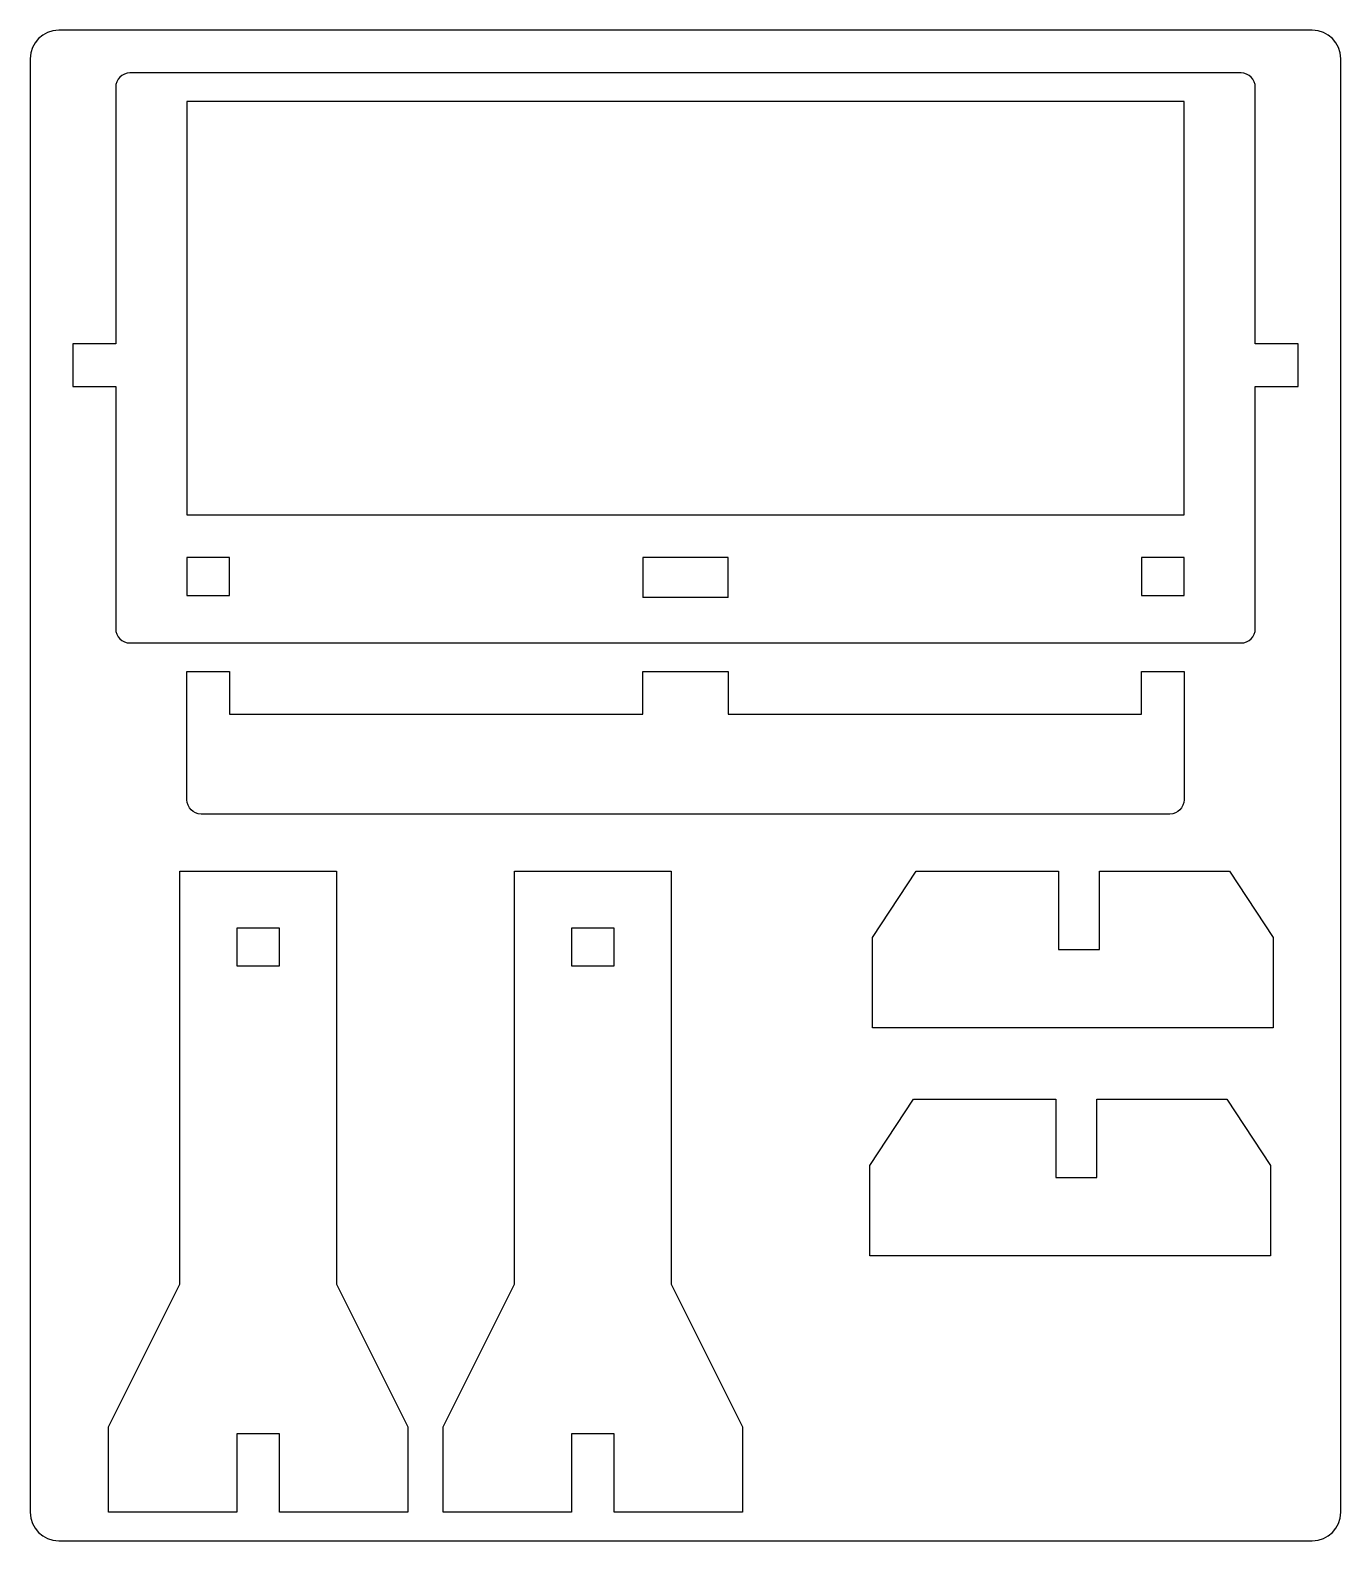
# Model space of a CAD drawing. Extents: x 1240 to 2160, y 20 to 1080.
import ezdxf

# ---------------------------------------------------------------- set-up
doc = ezdxf.new("R2010")
doc.units = 0
doc.layers.add('ПО_УМОЛЧАНИЮ', color=7, linetype='CONTINUOUS')

msp = doc.modelspace()

# ---------------------------------------------------------------- linework, layer by layer
at = {"layer": 'ПО_УМОЛЧАНИЮ'}
for p, q in [((2140, 1080), (1260, 1080)), ((1240, 1060), (1240, 40)), ((2160, 40), (2160, 1060)), ((2090, 1050), (1310, 1050)), ((1300, 1040), (1300, 860)), ((2100, 860), (2100, 1040)), ((2050, 1030), (1350, 1030)), ((1350, 1030), (1350, 740)), ((2050, 740), (2050, 1030)), ((1300, 860), (1270, 860)), ((1270, 860), (1270, 830)), ((2130, 860), (2100, 860)), ((2130, 830), (2130, 860)), ((1270, 830), (1300, 830)), ((1300, 830), (1300, 660)), ((2100, 660), (2100, 830)), ((2100, 830), (2130, 830)), ((1350, 740), (2050, 740)), ((1380, 710), (1350, 710)), ((1350, 710), (1350, 683.4)), ((1380, 683.4), (1380, 710)), ((1730, 710), (1670, 710)), ((1670, 710), (1670, 681.9)), ((1730, 681.9), (1730, 710)), ((2050, 710), (2020, 710)), ((2020, 710), (2020, 683.4)), ((2050, 683.4), (2050, 710)), ((1350, 685.6), (1350, 683.4)), ((1350, 683.4), (1380, 683.4)), ((1730, 681.9), (1670, 681.9)), ((2020, 685.6), (2020, 683.4)), ((2020, 683.4), (2050, 683.4)), ((1310, 650), (2090, 650)), ((1350, 540), (1350, 630)), ((1350, 630), (1380, 630)), ((1380, 630), (1380, 600)), ((1670, 600), (1670, 630)), ((1670, 630), (1730, 630)), ((1730, 630), (1730, 600)), ((2020, 600), (2020, 630)), ((2020, 630), (2050, 630)), ((2050, 630), (2050, 540)), ((1380, 600), (1670, 600)), ((1730, 600), (2020, 600)), ((2040, 530), (1360, 530)), ((1345, 200), (1345, 490)), ((1345, 490), (1455, 490)), ((1455, 490), (1455, 200)), ((1580, 200), (1580, 490)), ((1580, 490), (1690, 490)), ((1690, 490), (1690, 200)), ((1831.2, 443.4), (1861.9, 490)), ((1861.9, 490), (1961.9, 490)), ((1961.9, 490), (1961.9, 435)), ((1990.6, 435), (1990.6, 490)), ((1990.6, 490), (2081.9, 490)), ((2081.9, 490), (2112.5, 443.4)), ((1415, 450), (1385, 450)), ((1385, 450), (1385, 423.4)), ((1415, 423.4), (1415, 450)), ((1650, 450), (1620, 450)), ((1620, 450), (1620, 423.4)), ((1650, 423.4), (1650, 450)), ((1831.2, 380), (1831.2, 443.4)), ((1961.9, 435), (1990.6, 435)), ((2112.5, 443.4), (2112.5, 380)), ((1385, 425.6), (1385, 423.4)), ((1620, 425.6), (1620, 423.4)), ((1385, 423.4), (1415, 423.4)), ((1620, 423.4), (1650, 423.4)), ((2112.5, 380), (1831.2, 380)), ((1829.4, 283.4), (1860, 330)), ((1860, 330), (1960, 330)), ((1960, 330), (1960, 275)), ((1988.8, 275), (1988.8, 330)), ((1988.8, 330), (2080, 330)), ((2080, 330), (2110.6, 283.4)), ((1829.4, 220), (1829.4, 283.4)), ((2110.6, 283.4), (2110.6, 220)), ((1960, 275), (1988.8, 275)), ((2110.6, 220), (1829.4, 220)), ((1295, 100), (1345, 200)), ((1455, 200), (1505, 100)), ((1530, 100), (1580, 200)), ((1690, 200), (1740, 100)), ((1295, 40), (1295, 100)), ((1505, 100), (1505, 40)), ((1530, 40), (1530, 100)), ((1740, 100), (1740, 40)), ((1415, 95), (1385, 95)), ((1385, 95), (1385, 40)), ((1415, 40), (1415, 95)), ((1650, 95), (1620, 95)), ((1620, 95), (1620, 40)), ((1650, 40), (1650, 95)), ((1385, 40), (1295, 40)), ((1455, 40), (1415, 40)), ((1505, 40), (1455, 40)), ((1620, 40), (1530, 40)), ((1690, 40), (1650, 40)), ((1740, 40), (1690, 40)), ((1260, 20), (2140, 20))]:
    msp.add_line(p, q, dxfattribs=at)
for centre, radius, start, end in [((1260, 1060), 20, 90, 180), ((2140, 1060), 20, 0, 90), ((1310, 1040), 10, 90, 180), ((2090, 1040), 10, 0, 90), ((1310, 660), 10, 180, 270), ((2090, 660), 10, 270, 0), ((1260, 40), 20, 180, 270), ((2140, 40), 20, 270, 0)]:
    msp.add_arc(centre, radius, start, end, dxfattribs=at)
at = {"layer": 'ПО_УМОЛЧАНИЮ', "extrusion": (0, 0, -1)}
for centre, start, end in [((-1360, 540), 270, 0), ((-2040, 540), 180, 270)]:
    msp.add_arc(centre, 10, start, end, dxfattribs=at)

doc.saveas('drawing.dxf')
